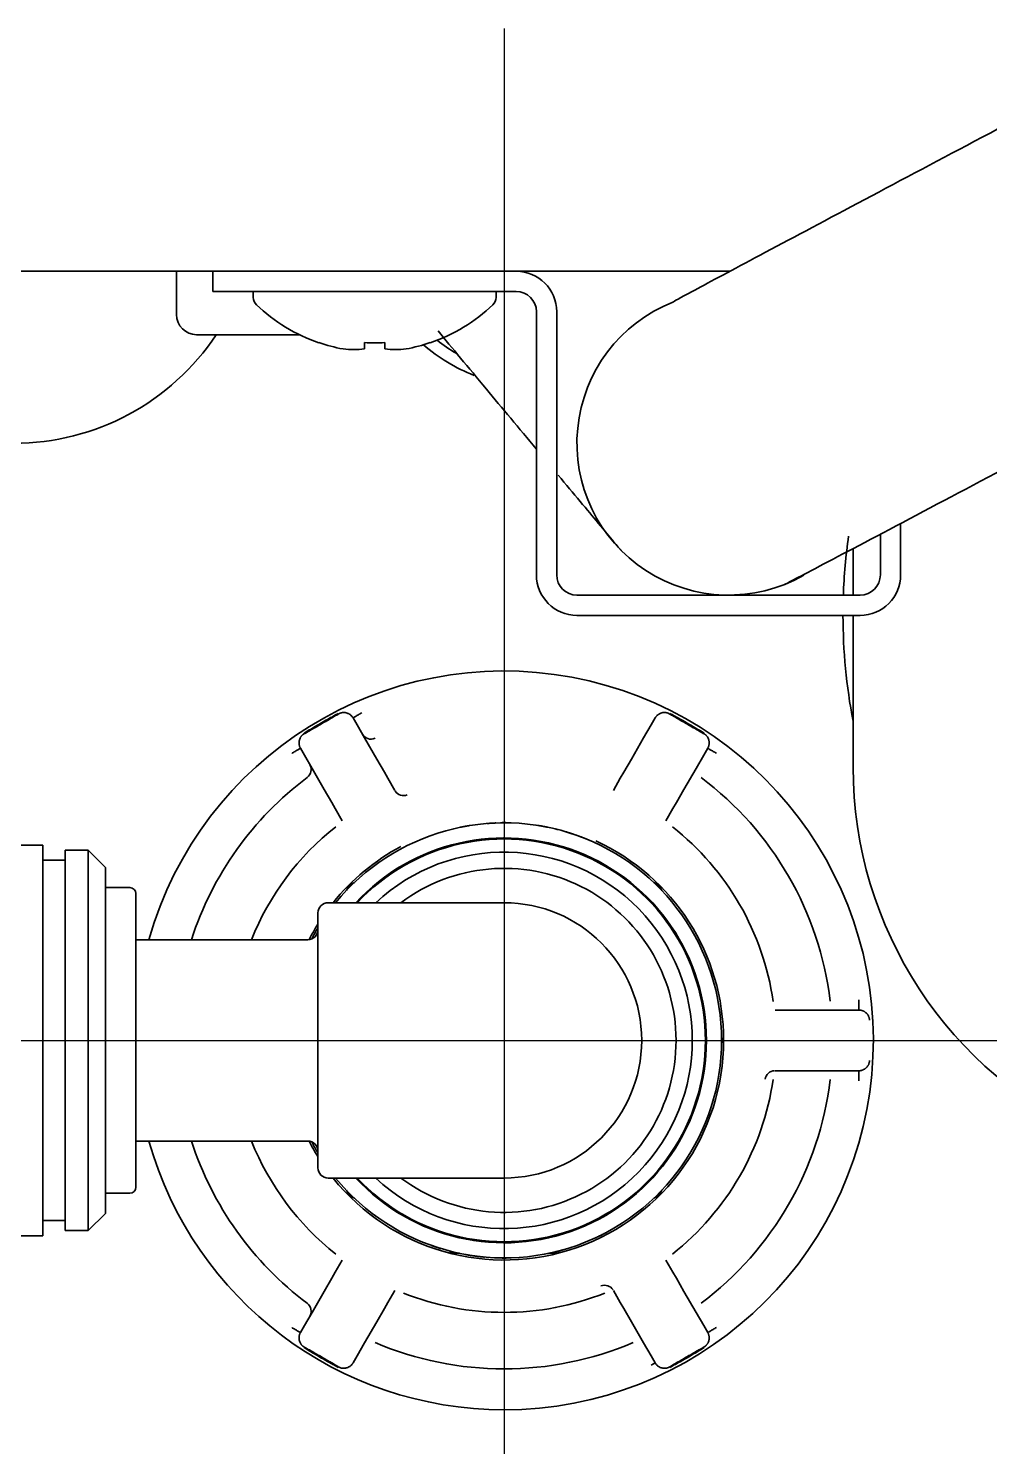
# Model space of a CAD drawing. Header units: inches. Extents: x 885 to 6823, y 710 to 5493.
# Drawn here: x 2873.2 to 2920.7, y 2256.8 to 2326.9 of the extents above; entities that cross this region are included whole.
import ezdxf

# ---------------------------------------------------------------- set-up
doc = ezdxf.new("R2010")
doc.units = ezdxf.units.IN
doc.layers.add('1', color=7, linetype='Continuous', true_color=0xffffff)

# ---------------------------------------------------------------- blocks, each defined once
blk = doc.blocks.new('A$C773D0E90')
at = {"color": 4}
for p, q in [((0, 50), (0, -50)), ((-50, 0), (50, 0))]:
    blk.add_line(p, q, dxfattribs=at)

msp = doc.modelspace()

# ---------------------------------------------------------------- linework, layer by layer
at = {"layer": '1', "color": 7, "linetype": 'Continuous', "lineweight": 35}
for p, q in [((2907.849, 2314.856), (2733.285, 2314.856)), ((2880.484, 2314.856), (2880.484, 2312.719)), ((2882.279, 2313.856), (2882.279, 2314.856)), ((2882.279, 2313.856), (2887.279, 2313.856)), ((2884.28, 2313.856), (2884.28, 2313.565)), ((2897.279, 2313.856), (2887.279, 2313.856)), ((2896.28, 2313.565), (2896.28, 2313.856)), ((2898.279, 2312.856), (2898.279, 2299.856)), ((2899.279, 2312.856), (2899.279, 2299.856)), ((2881.484, 2311.719), (2886.56, 2311.719)), ((2887.53, 2311.331), (2887.53, 2311.316)), ((2889.78, 2311.016), (2889.78, 2311.331)), ((2890.78, 2311.331), (2890.78, 2311.016)), ((2893.03, 2311.331), (2893.03, 2311.316)), ((2915.279, 2299.856), (2915.279, 2301.866)), ((2916.279, 2299.856), (2916.279, 2302.394)), ((2913.93, 2298.857), (2913.93, 2301.155)), ((2900.279, 2298.856), (2914.279, 2298.856)), ((2900.279, 2297.856), (2914.279, 2297.856)), ((2913.93, 2290.356), (2913.93, 2297.857)), ((2889.212, 2292.791), (2889.412, 2292.445)), ((2903.949, 2292.445), (2904.149, 2292.791)), ((2889.412, 2292.445), (2889.786, 2291.797)), ((2903.949, 2292.445), (2903.574, 2291.797)), ((2886.814, 2290.945), (2886.614, 2291.291)), ((2889.786, 2291.797), (2890.389, 2290.753)), ((2903.574, 2291.797), (2902.972, 2290.753)), ((2906.747, 2291.291), (2906.547, 2290.945)), ((2886.814, 2290.945), (2887.188, 2290.297)), ((2890.389, 2290.753), (2890.763, 2290.104)), ((2902.972, 2290.753), (2902.598, 2290.104)), ((2906.547, 2290.945), (2906.173, 2290.297)), ((2887.188, 2290.297), (2887.79, 2289.253)), ((2890.763, 2290.104), (2890.936, 2289.806)), ((2902.598, 2290.104), (2902.425, 2289.806)), ((2906.173, 2290.297), (2905.57, 2289.253)), ((2887.79, 2289.253), (2888.165, 2288.604)), ((2890.936, 2289.806), (2891.281, 2289.207)), ((2902.425, 2289.806), (2902.08, 2289.207)), ((2905.57, 2289.253), (2905.196, 2288.604)), ((2888.165, 2288.604), (2888.337, 2288.306)), ((2905.196, 2288.604), (2905.023, 2288.306)), ((2888.337, 2288.306), (2888.683, 2287.707)), ((2905.023, 2288.306), (2904.678, 2287.707)), ((2899.014, 2287.349), (2899.014, 2287.35)), ((2873.88, 2286.506), (2863.48, 2286.506)), ((2873.88, 2286.506), (2873.88, 2267.206)), ((2892.04, 2286.557), (2892.04, 2286.552)), ((2900.152, 2287.03), (2900.152, 2287.031)), ((2874.98, 2285.756), (2873.88, 2285.756)), ((2874.98, 2286.256), (2874.98, 2267.456)), ((2876.13, 2286.256), (2874.98, 2286.256)), ((2876.98, 2285.406), (2876.13, 2286.256)), ((2876.13, 2286.256), (2876.13, 2267.456)), ((2891.188, 2286.104), (2891.188, 2286.097)), ((2902.172, 2286.097), (2902.172, 2286.097)), ((2876.98, 2285.406), (2876.98, 2268.306)), ((2878.18, 2284.406), (2876.98, 2284.406)), ((2878.48, 2269.606), (2878.48, 2284.106)), ((2896.68, 2283.656), (2887.98, 2283.656)), ((2887.48, 2283.156), (2887.48, 2270.556)), ((2886.98, 2281.831), (2878.48, 2281.831)), ((2910.768, 2278.356), (2910.077, 2278.356)), ((2911.113, 2278.356), (2910.768, 2278.356)), ((2911.862, 2278.356), (2911.113, 2278.356)), ((2913.067, 2278.356), (2911.862, 2278.356)), ((2913.816, 2278.356), (2913.067, 2278.356)), ((2914.215, 2278.356), (2913.816, 2278.356)), ((2910.768, 2275.356), (2910.077, 2275.356)), ((2911.113, 2275.356), (2910.768, 2275.356)), ((2911.862, 2275.356), (2911.113, 2275.356)), ((2913.067, 2275.356), (2911.862, 2275.356)), ((2913.816, 2275.356), (2913.067, 2275.356)), ((2914.215, 2275.356), (2913.816, 2275.356)), ((2878.48, 2271.881), (2886.98, 2271.881)), ((2887.98, 2270.056), (2896.683, 2270.056)), ((2876.98, 2269.306), (2878.18, 2269.306)), ((2876.13, 2267.456), (2876.98, 2268.306)), ((2873.88, 2267.956), (2874.98, 2267.956)), ((2901.932, 2267.473), (2901.932, 2267.476)), ((2902.116, 2267.581), (2902.109, 2267.577)), ((2902.116, 2267.58), (2902.116, 2267.581)), ((2863.48, 2267.206), (2873.88, 2267.206)), ((2874.98, 2267.456), (2876.13, 2267.456)), ((2893.134, 2266.707), (2893.134, 2266.706)), ((2894.007, 2266.34), (2894.007, 2266.443)), ((2894.027, 2266.336), (2894.025, 2266.336)), ((2894.027, 2266.336), (2894.027, 2266.438)), ((2894.469, 2266.336), (2894.027, 2266.336)), ((2894.236, 2266.336), (2894.236, 2266.311)), ((2894.83, 2266.266), (2894.83, 2266.266)), ((2899.336, 2266.336), (2898.892, 2266.336)), ((2899.38, 2266.347), (2899.38, 2266.45)), ((2899.783, 2266.556), (2899.783, 2266.563)), ((2888.165, 2265.107), (2888.337, 2265.405)), ((2888.337, 2265.405), (2888.683, 2266.004)), ((2905.023, 2265.405), (2904.678, 2266.004)), ((2905.196, 2265.107), (2905.023, 2265.405)), ((2887.79, 2264.458), (2888.165, 2265.107)), ((2905.57, 2264.458), (2905.196, 2265.107)), ((2887.188, 2263.415), (2887.79, 2264.458)), ((2890.936, 2263.905), (2891.281, 2264.504)), ((2902.425, 2263.905), (2902.08, 2264.504)), ((2906.173, 2263.415), (2905.57, 2264.458)), ((2886.814, 2262.766), (2887.188, 2263.415)), ((2890.389, 2262.958), (2890.763, 2263.607)), ((2890.763, 2263.607), (2890.936, 2263.905)), ((2902.598, 2263.607), (2902.425, 2263.905)), ((2902.972, 2262.958), (2902.598, 2263.607)), ((2906.547, 2262.766), (2906.173, 2263.415)), ((2886.614, 2262.42), (2886.814, 2262.766)), ((2889.786, 2261.915), (2890.389, 2262.958)), ((2903.574, 2261.915), (2902.972, 2262.958)), ((2906.747, 2262.42), (2906.547, 2262.766)), ((2889.412, 2261.266), (2889.786, 2261.915)), ((2903.949, 2261.266), (2903.574, 2261.915)), ((2889.212, 2260.92), (2889.412, 2261.266)), ((2904.149, 2260.92), (2903.949, 2261.266))]:
    msp.add_line(p, q, dxfattribs=at)
for centre, radius, start, end in [((2897.279, 2312.856), 2, 0, 90), ((2897.279, 2312.856), 1, 0, 90), ((2884.78, 2313.565), 0.5, 180, 226.22534), ((2890.28, 2319.306), 8.45, 226.22534, 251.00754), ((2890.28, 2319.306), 8.45, 288.99246, 313.77466), ((2895.78, 2313.565), 0.5, 313.77466, 0), ((2907.78, 2306.356), 7.5, 111.62812, 299.64938), ((2881.484, 2312.719), 1, 180, 270), ((2872.45, 2318.356), 12, 270, 326.42015), ((2890.28, 2319.306), 8.435, 250.97292, 259.33784), ((2890.28, 2319.306), 7.99, 266.41219, 273.58781), ((2890.28, 2319.306), 8.435, 280.66216, 289.02708), ((2898.334, 2317.719), 8.6, 229.03875, 248.6025), ((2898.334, 2317.719), 8, 231.67687, 239.76), ((2940.93, 2297.856), 27.5, 171.83812, 177.91875), ((2900.279, 2299.856), 2, 180, 270), ((2900.279, 2299.856), 1, 180, 270), ((2914.279, 2299.856), 2, 270, 0), ((2914.279, 2299.856), 1, 270, 0), ((2940.93, 2297.856), 27.5, 180, 190.94625), ((2896.68, 2276.856), 18.25, 270, 164.17687), ((2933.93, 2290.356), 20, 180, 246.42141), ((2896.68, 2276.856), 16.231, 126.86544, 162.1507), ((2896.68, 2276.856), 16.231, 6.86544, 53.13456), ((2896.68, 2276.856), 13.439, 128.24965, 158.27193), ((2896.68, 2276.856), 10.75, 0, 140.76562), ((2896.68, 2286.876), 0.75, 76.25527, 103.74473), ((2896.68, 2276.856), 13.439, 8.24965, 51.75035), ((2896.68, 2276.856), 10.85, 118.01812, 141.19313), ((2896.68, 2276.856), 10, 222.84563, 137.15437), ((2896.68, 2276.856), 9.95, 0, 136.89), ((2896.68, 2276.856), 10.85, 0, 65.26125), ((2896.68, 2276.856), 9.3, 226.99125, 133.00875), ((2896.68, 2276.856), 8.5, 0, 126.87188), ((2878.18, 2284.106), 0.3, 0, 90), ((2889.574, 2283.962), 0.75, 113.2059, 156.7941), ((2903.787, 2283.962), 0.75, 23.2059, 66.7941), ((2887.98, 2283.156), 0.5, 90, 180), ((2896.68, 2276.856), 6.8, 270.00003, 90), ((2886.98, 2282.331), 0.5, 270, 0), ((2896.68, 2276.856), 10.85, 147.98812, 152.69063), ((2896.68, 2276.856), 10.75, 148.85438, 152.20687), ((2896.68, 2276.856), 10.85, 218.80687, 0), ((2896.68, 2276.856), 10.75, 219.23438, 0), ((2896.68, 2276.856), 9.95, 223.11, 0), ((2896.68, 2276.856), 8.5, 233.12813, 0), ((2906.7, 2276.856), 0.75, 346.25527, 13.74473), ((2896.68, 2276.856), 13.439, 308.24965, 351.75035), ((2896.68, 2276.856), 16.231, 306.86544, 353.13456), ((2896.68, 2276.856), 18.25, 195.8175, 270), ((2896.68, 2276.856), 16.231, 197.8493, 233.13456), ((2896.68, 2276.856), 13.439, 201.72807, 231.75035), ((2886.98, 2271.381), 0.5, 0, 90), ((2896.68, 2276.856), 10.85, 207.30937, 212.01188), ((2896.68, 2276.856), 10.75, 207.79313, 211.14562), ((2887.98, 2270.556), 0.5, 180, 270), ((2878.18, 2269.606), 0.3, 270, 0), ((2889.574, 2269.749), 0.75, 203.2059, 246.7941), ((2903.787, 2269.749), 0.75, 293.2059, 336.7941), ((2896.68, 2266.836), 0.75, 256.25527, 283.74473), ((2896.68, 2276.856), 13.439, 248.24965, 291.75035), ((2896.68, 2276.856), 16.231, 246.86544, 293.13456)]:
    msp.add_arc(centre, radius, start, end, dxfattribs=at)
for centre, major_axis, ratio, start_param, end_param in [((2889.25, 2319.306), (0, -8.323), 0.707107, 6.192956, 6.373415), ((2891.311, 2319.306), (0, 8.323), 0.707107, 3.051363, 3.231822), ((2890.107, 2292.241), (0.433, 0.25), 0.999382, 3.141593, 4.592638), ((2886.643, 2290.241), (-0.433, -0.25), 0.999382, 1.690548, 3.141593), ((2891.711, 2289.451), (-0.34, 0.366), 0.995433, 1.401244, 2.767324), ((2910.073, 2274.861), (0.487, 0.112), 0.995433, 1.401244, 2.767324), ((2901.65, 2264.26), (0.34, -0.366), 0.995433, 1.401244, 2.767324), ((2886.643, 2263.47), (-0.433, 0.25), 0.999382, 3.141593, 4.592638)]:
    msp.add_ellipse(centre, major_axis=major_axis, ratio=ratio, start_param=start_param, end_param=end_param, dxfattribs=at)
for points, knots in [([(2928.119, 2325.616), (2927.321, 2325.193), (2924.529, 2323.715), (2919.587, 2321.095), (2913.751, 2317.998), (2908.898, 2315.42), (2905.7, 2313.714), (2905.055, 2313.358), (2905.022, 2313.332)], [0, 0, 0, 0, 0.083053, 0.282899, 0.476122, 0.662568, 0.841831, 1, 1, 1, 1]), ([(2910.541, 2299.382), (2910.587, 2299.402), (2910.953, 2299.588), (2912.812, 2300.562), (2916.77, 2302.652), (2922.75, 2305.817), (2928.974, 2309.116), (2934.81, 2312.213), (2938.703, 2314.281), (2940.459, 2315.217), (2940.888, 2315.446)], [0, 0, 0, 0, 0.0864, 0.171497, 0.337099, 0.497283, 0.65228, 0.802141, 0.946745, 1, 1, 1, 1]), ([(2893.417, 2311.904), (2894.117, 2311.063), (2895.535, 2309.36), (2897.433, 2307.084), (2898.273, 2306.076)], [0, 0, 0, 0, 0.54466, 1, 1, 1, 1]), ([(2899.351, 2304.784), (2900.118, 2303.864), (2901.685, 2301.988), (2902.331, 2301.222), (2902.477, 2301.052)], [0, 0, 0, 0, 0.444427, 1, 1, 1, 1]), ([(2886.785, 2291.995), (2886.857, 2292.036), (2886.93, 2292.078), (2887.074, 2292.16), (2887.147, 2292.202), (2887.291, 2292.285), (2887.363, 2292.326), (2887.508, 2292.41), (2887.652, 2292.493), (2887.796, 2292.576), (2887.941, 2292.66), (2888.013, 2292.702), (2888.157, 2292.785), (2888.229, 2292.827), (2888.373, 2292.911), (2888.445, 2292.953), (2888.517, 2292.995)], [0, 0, 0, 0, 0.125, 0.125, 0.25, 0.25, 0.375, 0.375, 0.5, 0.625, 0.625, 0.75, 0.75, 0.875, 0.875, 1, 1, 1, 1]), ([(2888.48, 2293.008), (2888.409, 2292.97), (2888.338, 2292.93), (2888.196, 2292.852), (2888.125, 2292.812), (2887.912, 2292.693), (2887.771, 2292.612), (2887.489, 2292.45), (2887.349, 2292.368), (2887.139, 2292.243), (2887.07, 2292.202), (2886.93, 2292.118), (2886.861, 2292.076), (2886.792, 2292.034)], [0, 0, 0, 0, 0.125, 0.125, 0.25, 0.25, 0.5, 0.5, 0.75, 0.75, 0.875, 0.875, 1, 1, 1, 1]), ([(2888.517, 2292.995), (2888.522, 2292.998), (2888.526, 2293.001), (2888.536, 2293.006), (2888.542, 2293.009), (2888.557, 2293.016), (2888.567, 2293.021), (2888.587, 2293.028), (2888.596, 2293.032), (2888.614, 2293.037), (2888.622, 2293.039), (2888.646, 2293.045), (2888.661, 2293.048), (2888.69, 2293.053), (2888.704, 2293.054), (2888.746, 2293.057), (2888.772, 2293.056), (2888.813, 2293.052), (2888.826, 2293.05), (2888.853, 2293.046), (2888.867, 2293.043), (2888.907, 2293.033), (2888.935, 2293.023), (2888.976, 2293.005), (2888.99, 2292.999), (2889.019, 2292.983), (2889.033, 2292.975), (2889.061, 2292.956), (2889.076, 2292.946), (2889.104, 2292.922), (2889.118, 2292.91), (2889.147, 2292.881), (2889.161, 2292.865), (2889.181, 2292.839), (2889.187, 2292.83), (2889.2, 2292.811), (2889.206, 2292.801), (2889.212, 2292.791)], [0, 0, 0, 0, 0.015625, 0.015625, 0.03125, 0.03125, 0.0625, 0.0625, 0.09375, 0.09375, 0.125, 0.125, 0.1875, 0.1875, 0.25, 0.25, 0.375, 0.375, 0.4375, 0.4375, 0.5, 0.5, 0.625, 0.625, 0.6875, 0.6875, 0.75, 0.75, 0.8125, 0.8125, 0.875, 0.875, 0.9375, 0.9375, 0.96875, 0.96875, 1, 1, 1, 1]), ([(2889.212, 2292.791), (2889.212, 2292.791), (2889.215, 2292.793), (2889.226, 2292.799), (2889.234, 2292.803), (2889.256, 2292.816), (2889.27, 2292.823), (2889.301, 2292.841), (2889.319, 2292.852), (2889.359, 2292.875), (2889.381, 2292.887), (2889.429, 2292.914), (2889.454, 2292.929), (2889.506, 2292.959), (2889.533, 2292.975), (2889.589, 2293.007), (2889.617, 2293.023), (2889.646, 2293.039)], [0, 0, 0, 0, 0.120134, 0.120134, 0.245829, 0.245829, 0.371524, 0.371524, 0.497219, 0.497219, 0.622914, 0.622914, 0.74861, 0.74861, 0.874305, 0.874305, 1, 1, 1, 1]), ([(2904.148, 2292.79), (2904.154, 2292.8), (2904.16, 2292.809), (2904.172, 2292.828), (2904.179, 2292.837), (2904.199, 2292.864), (2904.213, 2292.879), (2904.241, 2292.908), (2904.255, 2292.921), (2904.277, 2292.939), (2904.284, 2292.945), (2904.299, 2292.955), (2904.306, 2292.96), (2904.341, 2292.984), (2904.369, 2292.999), (2904.411, 2293.017), (2904.425, 2293.023), (2904.453, 2293.032), (2904.467, 2293.036), (2904.507, 2293.046), (2904.534, 2293.051), (2904.574, 2293.055), (2904.588, 2293.056), (2904.615, 2293.056), (2904.629, 2293.056), (2904.656, 2293.054), (2904.67, 2293.053), (2904.7, 2293.048), (2904.715, 2293.045), (2904.739, 2293.039), (2904.747, 2293.037), (2904.76, 2293.033), (2904.764, 2293.032), (2904.774, 2293.028), (2904.778, 2293.027), (2904.788, 2293.023), (2904.793, 2293.021), (2904.803, 2293.016), (2904.809, 2293.014), (2904.819, 2293.009), (2904.824, 2293.006), (2904.834, 2293.001), (2904.839, 2292.998), (2904.844, 2292.995)], [0, 0, 0, 0, 0.03125, 0.03125, 0.0625, 0.0625, 0.125, 0.125, 0.1875, 0.1875, 0.21875, 0.21875, 0.25, 0.25, 0.375, 0.375, 0.4375, 0.4375, 0.5, 0.5, 0.625, 0.625, 0.6875, 0.6875, 0.75, 0.75, 0.8125, 0.8125, 0.875, 0.875, 0.90625, 0.90625, 0.921875, 0.921875, 0.9375, 0.9375, 0.953125, 0.953125, 0.96875, 0.96875, 0.984375, 0.984375, 1, 1, 1, 1]), ([(2904.844, 2292.995), (2904.916, 2292.953), (2904.988, 2292.911), (2905.132, 2292.827), (2905.204, 2292.785), (2905.348, 2292.702), (2905.42, 2292.66), (2905.564, 2292.576), (2905.709, 2292.493), (2905.853, 2292.41), (2905.997, 2292.326), (2906.07, 2292.285), (2906.214, 2292.202), (2906.286, 2292.16), (2906.431, 2292.078), (2906.503, 2292.036), (2906.576, 2291.995)], [0, 0, 0, 0, 0.125, 0.125, 0.25, 0.25, 0.375, 0.375, 0.5, 0.625, 0.625, 0.75, 0.75, 0.875, 0.875, 1, 1, 1, 1]), ([(2906.569, 2292.034), (2906.5, 2292.076), (2906.43, 2292.118), (2906.291, 2292.202), (2906.221, 2292.243), (2906.012, 2292.368), (2905.872, 2292.45), (2905.59, 2292.612), (2905.448, 2292.693), (2905.236, 2292.812), (2905.165, 2292.852), (2905.023, 2292.93), (2904.952, 2292.97), (2904.881, 2293.008)], [0, 0, 0, 0, 0.125, 0.125, 0.25, 0.25, 0.5, 0.5, 0.75, 0.75, 0.875, 0.875, 1, 1, 1, 1]), ([(2886.614, 2291.291), (2886.608, 2291.301), (2886.603, 2291.311), (2886.593, 2291.332), (2886.588, 2291.342), (2886.576, 2291.372), (2886.569, 2291.392), (2886.561, 2291.421), (2886.559, 2291.43), (2886.555, 2291.449), (2886.553, 2291.459), (2886.55, 2291.477), (2886.549, 2291.486), (2886.547, 2291.504), (2886.546, 2291.513), (2886.543, 2291.555), (2886.544, 2291.587), (2886.55, 2291.632), (2886.552, 2291.647), (2886.558, 2291.675), (2886.561, 2291.689), (2886.572, 2291.729), (2886.582, 2291.755), (2886.598, 2291.792), (2886.605, 2291.804), (2886.618, 2291.828), (2886.625, 2291.839), (2886.64, 2291.862), (2886.648, 2291.874), (2886.666, 2291.897), (2886.676, 2291.908), (2886.694, 2291.926), (2886.7, 2291.932), (2886.714, 2291.945), (2886.721, 2291.951), (2886.733, 2291.961), (2886.738, 2291.964), (2886.747, 2291.971), (2886.751, 2291.974), (2886.761, 2291.98), (2886.765, 2291.984), (2886.775, 2291.99), (2886.78, 2291.992), (2886.785, 2291.995)], [0, 0, 0, 0, 0.03125, 0.03125, 0.0625, 0.0625, 0.125, 0.125, 0.15625, 0.15625, 0.1875, 0.1875, 0.21875, 0.21875, 0.25, 0.25, 0.375, 0.375, 0.4375, 0.4375, 0.5, 0.5, 0.625, 0.625, 0.6875, 0.6875, 0.75, 0.75, 0.8125, 0.8125, 0.875, 0.875, 0.90625, 0.90625, 0.9375, 0.9375, 0.953125, 0.953125, 0.96875, 0.96875, 0.984375, 0.984375, 1, 1, 1, 1]), ([(2906.576, 2291.995), (2906.581, 2291.992), (2906.585, 2291.99), (2906.595, 2291.984), (2906.6, 2291.98), (2906.61, 2291.974), (2906.614, 2291.971), (2906.623, 2291.964), (2906.627, 2291.961), (2906.64, 2291.951), (2906.647, 2291.945), (2906.661, 2291.932), (2906.667, 2291.926), (2906.684, 2291.908), (2906.694, 2291.897), (2906.712, 2291.874), (2906.721, 2291.862), (2906.744, 2291.827), (2906.757, 2291.804), (2906.779, 2291.755), (2906.788, 2291.729), (2906.8, 2291.689), (2906.803, 2291.675), (2906.809, 2291.646), (2906.811, 2291.632), (2906.815, 2291.602), (2906.816, 2291.586), (2906.817, 2291.554), (2906.816, 2291.537), (2906.814, 2291.503), (2906.812, 2291.485), (2906.808, 2291.458), (2906.806, 2291.448), (2906.802, 2291.429), (2906.799, 2291.42), (2906.791, 2291.39), (2906.784, 2291.371), (2906.772, 2291.34), (2906.767, 2291.33), (2906.757, 2291.31), (2906.752, 2291.3), (2906.746, 2291.29)], [0, 0, 0, 0, 0.015625, 0.015625, 0.03125, 0.03125, 0.046875, 0.046875, 0.0625, 0.0625, 0.09375, 0.09375, 0.125, 0.125, 0.1875, 0.1875, 0.25, 0.25, 0.375, 0.375, 0.5, 0.5, 0.5625, 0.5625, 0.625, 0.625, 0.6875, 0.6875, 0.75, 0.75, 0.8125, 0.8125, 0.84375, 0.84375, 0.875, 0.875, 0.9375, 0.9375, 0.96875, 0.96875, 1, 1, 1, 1]), ([(2906.747, 2291.291), (2906.747, 2291.291), (2906.75, 2291.289), (2906.761, 2291.283), (2906.769, 2291.278), (2906.79, 2291.265), (2906.804, 2291.258), (2906.835, 2291.239), (2906.853, 2291.229), (2906.893, 2291.205), (2906.915, 2291.193), (2906.962, 2291.165), (2906.987, 2291.151), (2907.039, 2291.12), (2907.067, 2291.105), (2907.122, 2291.073), (2907.15, 2291.056), (2907.179, 2291.04)], [0, 0, 0, 0, 0.120645, 0.120645, 0.246267, 0.246267, 0.371889, 0.371889, 0.497512, 0.497512, 0.623134, 0.623134, 0.748756, 0.748756, 0.874378, 0.874378, 1, 1, 1, 1]), ([(2886.616, 2291.288), (2886.615, 2291.288), (2886.612, 2291.286), (2886.602, 2291.28), (2886.594, 2291.275), (2886.572, 2291.263), (2886.558, 2291.255), (2886.527, 2291.237), (2886.509, 2291.226), (2886.469, 2291.203), (2886.447, 2291.191), (2886.4, 2291.163), (2886.375, 2291.149), (2886.322, 2291.119), (2886.295, 2291.103), (2886.239, 2291.071), (2886.211, 2291.054), (2886.183, 2291.038)], [0, 0, 0, 0, 0.116408, 0.116408, 0.242635, 0.242635, 0.368863, 0.368863, 0.49509, 0.49509, 0.621318, 0.621318, 0.747545, 0.747545, 0.873773, 0.873773, 1, 1, 1, 1]), ([(2894.507, 2287.384), (2894.508, 2287.384), (2894.509, 2287.384), (2894.514, 2287.385), (2894.515, 2287.385), (2894.52, 2287.386), (2894.523, 2287.387), (2894.532, 2287.389), (2894.539, 2287.39), (2894.552, 2287.393), (2894.556, 2287.394), (2894.566, 2287.396), (2894.571, 2287.397), (2894.588, 2287.4), (2894.6, 2287.402), (2894.625, 2287.407), (2894.639, 2287.41), (2894.66, 2287.414), (2894.667, 2287.415), (2894.682, 2287.418), (2894.689, 2287.419), (2894.711, 2287.424), (2894.727, 2287.427), (2894.757, 2287.432), (2894.772, 2287.435), (2894.802, 2287.44), (2894.817, 2287.443), (2894.838, 2287.447), (2894.845, 2287.448), (2894.859, 2287.45), (2894.865, 2287.451), (2894.884, 2287.454), (2894.896, 2287.456), (2894.918, 2287.46), (2894.928, 2287.462), (2894.941, 2287.464), (2894.945, 2287.465), (2894.952, 2287.466), (2894.956, 2287.466), (2894.965, 2287.468), (2894.969, 2287.468), (2894.975, 2287.469), (2894.977, 2287.47), (2894.977, 2287.47)], [0, 0, 0, 0, 0.056817, 0.056817, 0.088414, 0.088414, 0.120011, 0.120011, 0.183205, 0.183205, 0.214802, 0.214802, 0.246399, 0.246399, 0.309593, 0.309593, 0.372787, 0.372787, 0.404384, 0.404384, 0.435981, 0.435981, 0.499176, 0.499176, 0.56237, 0.56237, 0.625564, 0.625564, 0.657161, 0.657161, 0.688758, 0.688758, 0.751952, 0.751952, 0.815146, 0.815146, 0.846743, 0.846743, 0.87834, 0.87834, 0.941534, 0.941534, 1, 1, 1, 1]), ([(2895.843, 2287.573), (2895.86, 2287.574), (2895.88, 2287.576), (2895.907, 2287.578), (2895.912, 2287.578), (2895.923, 2287.579), (2895.929, 2287.579), (2895.946, 2287.58), (2895.958, 2287.581), (2895.982, 2287.583), (2895.995, 2287.584), (2896.02, 2287.585), (2896.032, 2287.586), (2896.051, 2287.587), (2896.057, 2287.587), (2896.069, 2287.588), (2896.075, 2287.589), (2896.094, 2287.59), (2896.117, 2287.591), (2896.14, 2287.592), (2896.161, 2287.593), (2896.172, 2287.594), (2896.191, 2287.594), (2896.2, 2287.595), (2896.213, 2287.595), (2896.217, 2287.596), (2896.225, 2287.596), (2896.236, 2287.596), (2896.245, 2287.597), (2896.256, 2287.597), (2896.261, 2287.597), (2896.271, 2287.598), (2896.275, 2287.598), (2896.275, 2287.598)], [0, 0, 0, 0, 0.125583, 0.125583, 0.156978, 0.156978, 0.188374, 0.188374, 0.251165, 0.251165, 0.313956, 0.313956, 0.376748, 0.376748, 0.408143, 0.408143, 0.439539, 0.439539, 0.50233, 0.565122, 0.565122, 0.627913, 0.627913, 0.690704, 0.690704, 0.7221, 0.7221, 0.753495, 0.816287, 0.816287, 0.879078, 0.879078, 1, 1, 1, 1]), ([(2898.357, 2287.474), (2898.357, 2287.474), (2898.359, 2287.474), (2898.364, 2287.473), (2898.366, 2287.472), (2898.372, 2287.472), (2898.379, 2287.471), (2898.387, 2287.469), (2898.396, 2287.468), (2898.401, 2287.467), (2898.417, 2287.464), (2898.43, 2287.462), (2898.45, 2287.459), (2898.458, 2287.458), (2898.473, 2287.455), (2898.481, 2287.454), (2898.505, 2287.45), (2898.522, 2287.447), (2898.549, 2287.442), (2898.558, 2287.44), (2898.576, 2287.437), (2898.595, 2287.434), (2898.614, 2287.43), (2898.633, 2287.427), (2898.643, 2287.425), (2898.672, 2287.419), (2898.691, 2287.416), (2898.719, 2287.41), (2898.729, 2287.409), (2898.747, 2287.405), (2898.756, 2287.403), (2898.783, 2287.398), (2898.8, 2287.394), (2898.833, 2287.388), (2898.848, 2287.385), (2898.862, 2287.382)], [0, 0, 0, 0, 0.071325, 0.071325, 0.113537, 0.113537, 0.15575, 0.197962, 0.197962, 0.240175, 0.240175, 0.3246, 0.3246, 0.366812, 0.366812, 0.409025, 0.409025, 0.49345, 0.49345, 0.535662, 0.535662, 0.577875, 0.620087, 0.620087, 0.6623, 0.6623, 0.746725, 0.746725, 0.788937, 0.788937, 0.83115, 0.83115, 0.915575, 0.915575, 1, 1, 1, 1]), ([(2899.181, 2287.311), (2899.186, 2287.31), (2899.191, 2287.308), (2899.202, 2287.306), (2899.208, 2287.304), (2899.221, 2287.301), (2899.227, 2287.299), (2899.241, 2287.296), (2899.247, 2287.295), (2899.261, 2287.291), (2899.268, 2287.29), (2899.281, 2287.286), (2899.287, 2287.285), (2899.3, 2287.281), (2899.306, 2287.28), (2899.317, 2287.277), (2899.323, 2287.276), (2899.328, 2287.274)], [0, 0, 0, 0, 0.125, 0.125, 0.25, 0.25, 0.375, 0.375, 0.5, 0.5, 0.625, 0.625, 0.75, 0.75, 0.875, 0.875, 1, 1, 1, 1]), ([(2899.646, 2287.188), (2899.66, 2287.184), (2899.676, 2287.18), (2899.7, 2287.173), (2899.708, 2287.17), (2899.725, 2287.165), (2899.734, 2287.163), (2899.761, 2287.155), (2899.779, 2287.149), (2899.816, 2287.138), (2899.836, 2287.132), (2899.874, 2287.12), (2899.893, 2287.114), (2899.921, 2287.106), (2899.93, 2287.103), (2899.948, 2287.097), (2899.957, 2287.094), (2899.984, 2287.085), (2900.001, 2287.08), (2900.025, 2287.072), (2900.033, 2287.069), (2900.048, 2287.065), (2900.055, 2287.062), (2900.076, 2287.055), (2900.088, 2287.051), (2900.111, 2287.044), (2900.12, 2287.04), (2900.132, 2287.036), (2900.135, 2287.035), (2900.141, 2287.033), (2900.143, 2287.032), (2900.149, 2287.03), (2900.151, 2287.03), (2900.152, 2287.03), (2900.152, 2287.03), (2900.152, 2287.03)], [0, 0, 0, 0, 0.082272, 0.082272, 0.123408, 0.123408, 0.164544, 0.164544, 0.246817, 0.246817, 0.329089, 0.329089, 0.411361, 0.411361, 0.452497, 0.452497, 0.493633, 0.493633, 0.575906, 0.575906, 0.617042, 0.617042, 0.658178, 0.658178, 0.74045, 0.74045, 0.822722, 0.822722, 0.863858, 0.863858, 0.904995, 0.904995, 0.987267, 0.987267, 1, 1, 1, 1]), ([(2900.228, 2287.003), (2900.229, 2287.003), (2900.231, 2287.002), (2900.237, 2287), (2900.24, 2286.999), (2900.246, 2286.997), (2900.25, 2286.996), (2900.263, 2286.991), (2900.273, 2286.987), (2900.291, 2286.981), (2900.297, 2286.979), (2900.311, 2286.974), (2900.325, 2286.969), (2900.341, 2286.963), (2900.357, 2286.957), (2900.366, 2286.954), (2900.392, 2286.945), (2900.41, 2286.938), (2900.448, 2286.924), (2900.467, 2286.916), (2900.507, 2286.901), (2900.527, 2286.894), (2900.557, 2286.882), (2900.567, 2286.878), (2900.587, 2286.871), (2900.597, 2286.867), (2900.626, 2286.855), (2900.646, 2286.848), (2900.674, 2286.836), (2900.683, 2286.833), (2900.701, 2286.825), (2900.71, 2286.822), (2900.735, 2286.812), (2900.751, 2286.805), (2900.773, 2286.796), (2900.781, 2286.793), (2900.794, 2286.787), (2900.807, 2286.782), (2900.818, 2286.778), (2900.828, 2286.773), (2900.833, 2286.771), (2900.845, 2286.766), (2900.852, 2286.763), (2900.858, 2286.761), (2900.86, 2286.76), (2900.862, 2286.759), (2900.863, 2286.759), (2900.863, 2286.759), (2900.863, 2286.759), (2900.863, 2286.759)], [0, 0, 0, 0, 0.062484, 0.062484, 0.093727, 0.093727, 0.124969, 0.124969, 0.187453, 0.187453, 0.218695, 0.218695, 0.249938, 0.28118, 0.28118, 0.312422, 0.312422, 0.374906, 0.374906, 0.437391, 0.437391, 0.499875, 0.499875, 0.531117, 0.531117, 0.562359, 0.562359, 0.624844, 0.624844, 0.656086, 0.656086, 0.687328, 0.687328, 0.749813, 0.749813, 0.781055, 0.781055, 0.812297, 0.843539, 0.843539, 0.874781, 0.874781, 0.937266, 0.937266, 0.968508, 0.968508, 0.99975, 0.99975, 1, 1, 1, 1]), ([(2914.212, 2278.356), (2914.212, 2278.356), (2914.212, 2278.359), (2914.212, 2278.372), (2914.212, 2278.381), (2914.212, 2278.406), (2914.212, 2278.422), (2914.212, 2278.458), (2914.212, 2278.479), (2914.212, 2278.525), (2914.212, 2278.55), (2914.212, 2278.605), (2914.212, 2278.634), (2914.212, 2278.694), (2914.212, 2278.726), (2914.212, 2278.79), (2914.212, 2278.823), (2914.212, 2278.855)], [0, 0, 0, 0, 0.116421, 0.116421, 0.242646, 0.242646, 0.368872, 0.368872, 0.495098, 0.495098, 0.621323, 0.621323, 0.747549, 0.747549, 0.873774, 0.873774, 1, 1, 1, 1]), ([(2914.214, 2278.356), (2914.225, 2278.356), (2914.237, 2278.355), (2914.259, 2278.354), (2914.281, 2278.352), (2914.302, 2278.348), (2914.323, 2278.344), (2914.333, 2278.342), (2914.353, 2278.337), (2914.362, 2278.334), (2914.381, 2278.328), (2914.39, 2278.325), (2914.416, 2278.315), (2914.432, 2278.308), (2914.455, 2278.297), (2914.463, 2278.293), (2914.477, 2278.285), (2914.485, 2278.28), (2914.505, 2278.268), (2914.518, 2278.259), (2914.554, 2278.232), (2914.576, 2278.213), (2914.605, 2278.183), (2914.615, 2278.173), (2914.632, 2278.151), (2914.641, 2278.141), (2914.664, 2278.108), (2914.678, 2278.085), (2914.697, 2278.048), (2914.702, 2278.035), (2914.71, 2278.014), (2914.713, 2278.007), (2914.718, 2277.993), (2914.721, 2277.985), (2914.725, 2277.969), (2914.727, 2277.96), (2914.731, 2277.942), (2914.733, 2277.933), (2914.735, 2277.917), (2914.736, 2277.912), (2914.737, 2277.901), (2914.738, 2277.895), (2914.739, 2277.884), (2914.739, 2277.878), (2914.739, 2277.867), (2914.739, 2277.861), (2914.739, 2277.856)], [0, 0, 0, 0, 0.03125, 0.03125, 0.0625, 0.09375, 0.09375, 0.125, 0.125, 0.15625, 0.15625, 0.1875, 0.1875, 0.25, 0.25, 0.28125, 0.28125, 0.3125, 0.3125, 0.375, 0.375, 0.5, 0.5, 0.5625, 0.5625, 0.625, 0.625, 0.75, 0.75, 0.8125, 0.8125, 0.84375, 0.84375, 0.875, 0.875, 0.90625, 0.90625, 0.9375, 0.9375, 0.953125, 0.953125, 0.96875, 0.96875, 0.984375, 0.984375, 1, 1, 1, 1]), ([(2914.739, 2275.856), (2914.739, 2275.85), (2914.739, 2275.844), (2914.739, 2275.833), (2914.739, 2275.827), (2914.738, 2275.816), (2914.737, 2275.81), (2914.736, 2275.799), (2914.735, 2275.794), (2914.734, 2275.783), (2914.733, 2275.778), (2914.731, 2275.769), (2914.73, 2275.764), (2914.727, 2275.751), (2914.725, 2275.742), (2914.718, 2275.719), (2914.713, 2275.704), (2914.703, 2275.677), (2914.697, 2275.664), (2914.684, 2275.639), (2914.678, 2275.627), (2914.664, 2275.604), (2914.656, 2275.592), (2914.633, 2275.559), (2914.615, 2275.539), (2914.586, 2275.508), (2914.576, 2275.499), (2914.554, 2275.48), (2914.542, 2275.47), (2914.506, 2275.443), (2914.479, 2275.426), (2914.44, 2275.407), (2914.432, 2275.403), (2914.416, 2275.396), (2914.407, 2275.393), (2914.381, 2275.383), (2914.363, 2275.377), (2914.333, 2275.369), (2914.323, 2275.367), (2914.302, 2275.363), (2914.292, 2275.361), (2914.259, 2275.357), (2914.236, 2275.355), (2914.214, 2275.356)], [0, 0, 0, 0, 0.015625, 0.015625, 0.03125, 0.03125, 0.046875, 0.046875, 0.0625, 0.0625, 0.078125, 0.078125, 0.09375, 0.09375, 0.125, 0.125, 0.1875, 0.1875, 0.25, 0.25, 0.3125, 0.3125, 0.375, 0.375, 0.5, 0.5, 0.5625, 0.5625, 0.625, 0.625, 0.75, 0.75, 0.78125, 0.78125, 0.8125, 0.8125, 0.875, 0.875, 0.90625, 0.90625, 0.9375, 0.9375, 1, 1, 1, 1]), ([(2914.216, 2275.356), (2914.215, 2275.355), (2914.215, 2275.352), (2914.215, 2275.34), (2914.215, 2275.33), (2914.215, 2275.305), (2914.215, 2275.289), (2914.214, 2275.253), (2914.214, 2275.232), (2914.214, 2275.186), (2914.214, 2275.161), (2914.214, 2275.106), (2914.214, 2275.077), (2914.214, 2275.017), (2914.214, 2274.985), (2914.214, 2274.921), (2914.214, 2274.889), (2914.214, 2274.856)], [0, 0, 0, 0, 0.121268, 0.121268, 0.246801, 0.246801, 0.372335, 0.372335, 0.497868, 0.497868, 0.623401, 0.623401, 0.748934, 0.748934, 0.874467, 0.874467, 1, 1, 1, 1]), ([(2901.294, 2267.146), (2901.263, 2267.131), (2901.236, 2267.119), (2901.191, 2267.098), (2901.172, 2267.089), (2901.151, 2267.079), (2901.145, 2267.076), (2901.135, 2267.072), (2901.131, 2267.07), (2901.123, 2267.067), (2901.123, 2267.066), (2901.127, 2267.068)], [0, 0, 0, 0, 0.25, 0.25, 0.5, 0.5, 0.625, 0.625, 0.75, 0.75, 1, 1, 1, 1]), ([(2901.625, 2267.31), (2901.592, 2267.293), (2901.56, 2267.277), (2901.514, 2267.253), (2901.498, 2267.246), (2901.468, 2267.231), (2901.453, 2267.223), (2901.41, 2267.202), (2901.384, 2267.189), (2901.353, 2267.174), (2901.347, 2267.171), (2901.336, 2267.166), (2901.319, 2267.158), (2901.304, 2267.151), (2901.295, 2267.147)], [0, 0, 0, 0, 0.25, 0.25, 0.375, 0.375, 0.5, 0.5, 0.75, 0.75, 0.8125, 0.8125, 0.875, 1, 1, 1, 1]), ([(2901.904, 2267.46), (2901.887, 2267.45), (2901.867, 2267.44), (2901.836, 2267.422), (2901.825, 2267.416), (2901.802, 2267.404), (2901.79, 2267.397), (2901.754, 2267.378), (2901.729, 2267.365), (2901.69, 2267.344), (2901.677, 2267.337), (2901.651, 2267.324), (2901.637, 2267.317), (2901.624, 2267.31)], [0, 0, 0, 0, 0.25, 0.25, 0.375, 0.375, 0.5, 0.5, 0.75, 0.75, 0.875, 0.875, 1, 1, 1, 1]), ([(2893.555, 2266.57), (2893.534, 2266.576), (2893.513, 2266.583), (2893.482, 2266.592), (2893.471, 2266.596), (2893.451, 2266.602), (2893.44, 2266.605), (2893.41, 2266.615), (2893.391, 2266.621), (2893.364, 2266.63), (2893.355, 2266.633), (2893.338, 2266.638), (2893.329, 2266.641), (2893.288, 2266.655), (2893.26, 2266.664), (2893.223, 2266.677), (2893.211, 2266.681), (2893.189, 2266.688), (2893.158, 2266.699), (2893.134, 2266.707), (2893.114, 2266.714), (2893.108, 2266.717), (2893.097, 2266.72), (2893.092, 2266.722), (2893.071, 2266.73), (2893.064, 2266.732), (2893.064, 2266.732)], [0, 0, 0, 0, 0.062808, 0.062808, 0.094211, 0.094211, 0.125615, 0.125615, 0.188423, 0.188423, 0.219827, 0.219827, 0.25123, 0.25123, 0.376845, 0.376845, 0.439653, 0.439653, 0.502461, 0.628076, 0.628076, 0.690883, 0.690883, 0.753691, 0.753691, 1, 1, 1, 1]), ([(2895.252, 2266.201), (2895.23, 2266.204), (2895.208, 2266.207), (2895.176, 2266.211), (2895.166, 2266.213), (2895.145, 2266.216), (2895.134, 2266.217), (2895.104, 2266.222), (2895.084, 2266.225), (2895.057, 2266.229), (2895.048, 2266.23), (2895.03, 2266.233), (2895.022, 2266.234), (2894.981, 2266.241), (2894.953, 2266.245), (2894.922, 2266.25), (2894.916, 2266.251), (2894.904, 2266.253), (2894.899, 2266.254), (2894.883, 2266.257), (2894.852, 2266.262), (2894.829, 2266.266), (2894.809, 2266.27), (2894.803, 2266.271), (2894.792, 2266.273), (2894.787, 2266.274), (2894.767, 2266.277), (2894.76, 2266.278), (2894.76, 2266.278)], [0, 0, 0, 0, 0.062828, 0.062828, 0.094243, 0.094243, 0.125657, 0.125657, 0.188485, 0.188485, 0.2199, 0.2199, 0.251314, 0.251314, 0.376971, 0.376971, 0.408385, 0.408385, 0.439799, 0.439799, 0.502628, 0.628285, 0.628285, 0.691113, 0.691113, 0.753942, 0.753942, 1, 1, 1, 1]), ([(2895.713, 2266.149), (2895.709, 2266.15), (2895.7, 2266.15), (2895.675, 2266.153), (2895.665, 2266.154), (2895.646, 2266.155), (2895.639, 2266.156), (2895.625, 2266.158), (2895.617, 2266.158), (2895.599, 2266.16), (2895.59, 2266.161), (2895.57, 2266.163), (2895.559, 2266.164), (2895.537, 2266.167), (2895.525, 2266.168), (2895.505, 2266.17), (2895.498, 2266.171), (2895.484, 2266.172), (2895.477, 2266.173), (2895.454, 2266.176), (2895.438, 2266.178), (2895.413, 2266.181), (2895.404, 2266.182), (2895.386, 2266.184), (2895.359, 2266.187), (2895.331, 2266.191), (2895.302, 2266.194), (2895.292, 2266.196), (2895.272, 2266.198), (2895.262, 2266.2), (2895.252, 2266.201)], [0, 0, 0, 0, 0.25, 0.25, 0.375, 0.375, 0.4375, 0.4375, 0.5, 0.5, 0.5625, 0.5625, 0.625, 0.625, 0.6875, 0.6875, 0.71875, 0.71875, 0.75, 0.75, 0.8125, 0.8125, 0.84375, 0.84375, 0.875, 0.9375, 0.9375, 0.96875, 0.96875, 1, 1, 1, 1]), ([(2896.708, 2266.106), (2896.636, 2266.105), (2896.57, 2266.106), (2896.45, 2266.108), (2896.397, 2266.109), (2896.35, 2266.111)], [0, 0, 0, 0, 0.5, 0.5, 1, 1, 1, 1]), ([(2899.308, 2266.432), (2899.277, 2266.424), (2899.246, 2266.416), (2899.208, 2266.407), (2899.201, 2266.405), (2899.186, 2266.402), (2899.165, 2266.397), (2899.145, 2266.392), (2899.126, 2266.387), (2899.12, 2266.386), (2899.108, 2266.383), (2899.09, 2266.379), (2899.075, 2266.376), (2899.055, 2266.371), (2899.046, 2266.369), (2899.028, 2266.365), (2899.02, 2266.363), (2898.996, 2266.358), (2898.983, 2266.355), (2898.958, 2266.35), (2898.947, 2266.347), (2898.933, 2266.344), (2898.928, 2266.343), (2898.919, 2266.341), (2898.915, 2266.34), (2898.904, 2266.338), (2898.897, 2266.337), (2898.879, 2266.333), (2898.869, 2266.331), (2898.855, 2266.328), (2898.849, 2266.327), (2898.841, 2266.325), (2898.839, 2266.324), (2898.835, 2266.324), (2898.835, 2266.324), (2898.834, 2266.324)], [0, 0, 0, 0, 0.063502, 0.063502, 0.079378, 0.079378, 0.095253, 0.127004, 0.127004, 0.14288, 0.14288, 0.158755, 0.190506, 0.190506, 0.222257, 0.222257, 0.254008, 0.254008, 0.31751, 0.31751, 0.381012, 0.381012, 0.412763, 0.412763, 0.444514, 0.444514, 0.508016, 0.508016, 0.63502, 0.63502, 0.762024, 0.762024, 0.889028, 0.889028, 1, 1, 1, 1]), ([(2899.64, 2266.521), (2899.628, 2266.518), (2899.611, 2266.513), (2899.585, 2266.505), (2899.579, 2266.504), (2899.567, 2266.5), (2899.561, 2266.499), (2899.542, 2266.493), (2899.528, 2266.49), (2899.499, 2266.482), (2899.483, 2266.477), (2899.451, 2266.469), (2899.434, 2266.464), (2899.408, 2266.457), (2899.4, 2266.455), (2899.382, 2266.451), (2899.373, 2266.448), (2899.345, 2266.441), (2899.327, 2266.436), (2899.308, 2266.432)], [0, 0, 0, 0, 0.25, 0.25, 0.3125, 0.3125, 0.375, 0.375, 0.5, 0.5, 0.625, 0.625, 0.75, 0.75, 0.8125, 0.8125, 0.875, 0.875, 1, 1, 1, 1]), ([(2899.779, 2266.562), (2899.784, 2266.563), (2899.785, 2266.564), (2899.778, 2266.562), (2899.771, 2266.559), (2899.738, 2266.549), (2899.7, 2266.538), (2899.646, 2266.523)], [0, 0, 0, 0, 0.25, 0.25, 0.5, 0.5, 1, 1, 1, 1]), ([(2886.614, 2262.42), (2886.614, 2262.42), (2886.611, 2262.422), (2886.6, 2262.428), (2886.592, 2262.433), (2886.57, 2262.446), (2886.557, 2262.454), (2886.526, 2262.472), (2886.508, 2262.482), (2886.468, 2262.506), (2886.446, 2262.518), (2886.399, 2262.546), (2886.374, 2262.56), (2886.321, 2262.591), (2886.294, 2262.606), (2886.239, 2262.638), (2886.21, 2262.655), (2886.182, 2262.671)], [0, 0, 0, 0, 0.120645, 0.120645, 0.246267, 0.246267, 0.371889, 0.371889, 0.497512, 0.497512, 0.623134, 0.623134, 0.748756, 0.748756, 0.874378, 0.874378, 1, 1, 1, 1]), ([(2906.745, 2262.423), (2906.746, 2262.423), (2906.748, 2262.425), (2906.759, 2262.431), (2906.767, 2262.436), (2906.789, 2262.448), (2906.802, 2262.456), (2906.834, 2262.474), (2906.852, 2262.485), (2906.892, 2262.508), (2906.914, 2262.521), (2906.961, 2262.548), (2906.986, 2262.562), (2907.038, 2262.592), (2907.066, 2262.608), (2907.121, 2262.64), (2907.149, 2262.657), (2907.178, 2262.673)], [0, 0, 0, 0, 0.11641, 0.11641, 0.242638, 0.242638, 0.368865, 0.368865, 0.495092, 0.495092, 0.621319, 0.621319, 0.747546, 0.747546, 0.873773, 0.873773, 1, 1, 1, 1]), ([(2886.785, 2261.716), (2886.78, 2261.719), (2886.775, 2261.722), (2886.766, 2261.727), (2886.761, 2261.731), (2886.751, 2261.737), (2886.746, 2261.74), (2886.738, 2261.747), (2886.733, 2261.75), (2886.721, 2261.76), (2886.714, 2261.766), (2886.7, 2261.779), (2886.694, 2261.785), (2886.676, 2261.803), (2886.666, 2261.814), (2886.648, 2261.837), (2886.64, 2261.849), (2886.617, 2261.884), (2886.604, 2261.907), (2886.582, 2261.956), (2886.572, 2261.982), (2886.561, 2262.022), (2886.557, 2262.036), (2886.552, 2262.065), (2886.55, 2262.079), (2886.546, 2262.11), (2886.545, 2262.125), (2886.544, 2262.157), (2886.544, 2262.174), (2886.546, 2262.208), (2886.548, 2262.226), (2886.553, 2262.253), (2886.555, 2262.263), (2886.559, 2262.282), (2886.561, 2262.291), (2886.569, 2262.321), (2886.576, 2262.34), (2886.589, 2262.371), (2886.594, 2262.381), (2886.604, 2262.401), (2886.609, 2262.412), (2886.615, 2262.421)], [0, 0, 0, 0, 0.015625, 0.015625, 0.03125, 0.03125, 0.046875, 0.046875, 0.0625, 0.0625, 0.09375, 0.09375, 0.125, 0.125, 0.1875, 0.1875, 0.25, 0.25, 0.375, 0.375, 0.5, 0.5, 0.5625, 0.5625, 0.625, 0.625, 0.6875, 0.6875, 0.75, 0.75, 0.8125, 0.8125, 0.84375, 0.84375, 0.875, 0.875, 0.9375, 0.9375, 0.96875, 0.96875, 1, 1, 1, 1]), ([(2906.746, 2262.421), (2906.752, 2262.412), (2906.757, 2262.401), (2906.767, 2262.381), (2906.772, 2262.371), (2906.785, 2262.34), (2906.791, 2262.321), (2906.799, 2262.292), (2906.802, 2262.282), (2906.806, 2262.263), (2906.808, 2262.254), (2906.811, 2262.235), (2906.812, 2262.226), (2906.814, 2262.208), (2906.815, 2262.2), (2906.818, 2262.157), (2906.816, 2262.125), (2906.811, 2262.08), (2906.809, 2262.065), (2906.803, 2262.036), (2906.8, 2262.023), (2906.789, 2261.982), (2906.779, 2261.957), (2906.762, 2261.92), (2906.756, 2261.908), (2906.743, 2261.884), (2906.736, 2261.872), (2906.721, 2261.849), (2906.713, 2261.838), (2906.694, 2261.815), (2906.684, 2261.803), (2906.667, 2261.785), (2906.661, 2261.779), (2906.647, 2261.766), (2906.64, 2261.76), (2906.627, 2261.75), (2906.623, 2261.747), (2906.614, 2261.74), (2906.61, 2261.737), (2906.6, 2261.731), (2906.595, 2261.728), (2906.585, 2261.722), (2906.581, 2261.719), (2906.576, 2261.716)], [0, 0, 0, 0, 0.03125, 0.03125, 0.0625, 0.0625, 0.125, 0.125, 0.15625, 0.15625, 0.1875, 0.1875, 0.21875, 0.21875, 0.25, 0.25, 0.375, 0.375, 0.4375, 0.4375, 0.5, 0.5, 0.625, 0.625, 0.6875, 0.6875, 0.75, 0.75, 0.8125, 0.8125, 0.875, 0.875, 0.90625, 0.90625, 0.9375, 0.9375, 0.953125, 0.953125, 0.96875, 0.96875, 0.984375, 0.984375, 1, 1, 1, 1]), ([(2888.517, 2260.716), (2888.445, 2260.758), (2888.373, 2260.8), (2888.229, 2260.884), (2888.157, 2260.926), (2888.013, 2261.01), (2887.941, 2261.051), (2887.796, 2261.135), (2887.652, 2261.218), (2887.508, 2261.301), (2887.363, 2261.385), (2887.291, 2261.426), (2887.147, 2261.509), (2887.074, 2261.551), (2886.93, 2261.633), (2886.857, 2261.675), (2886.785, 2261.716)], [0, 0, 0, 0, 0.125, 0.125, 0.25, 0.25, 0.375, 0.375, 0.5, 0.625, 0.625, 0.75, 0.75, 0.875, 0.875, 1, 1, 1, 1]), ([(2886.792, 2261.677), (2886.861, 2261.635), (2886.93, 2261.593), (2887.07, 2261.51), (2887.139, 2261.468), (2887.349, 2261.344), (2887.489, 2261.261), (2887.771, 2261.099), (2887.912, 2261.018), (2888.125, 2260.899), (2888.196, 2260.859), (2888.338, 2260.781), (2888.409, 2260.742), (2888.48, 2260.703)], [0, 0, 0, 0, 0.125, 0.125, 0.25, 0.25, 0.5, 0.5, 0.75, 0.75, 0.875, 0.875, 1, 1, 1, 1]), ([(2906.576, 2261.716), (2906.503, 2261.675), (2906.431, 2261.633), (2906.286, 2261.551), (2906.214, 2261.509), (2906.07, 2261.426), (2905.997, 2261.385), (2905.853, 2261.301), (2905.709, 2261.218), (2905.564, 2261.135), (2905.42, 2261.051), (2905.348, 2261.01), (2905.204, 2260.926), (2905.132, 2260.884), (2904.988, 2260.8), (2904.916, 2260.758), (2904.844, 2260.716)], [0, 0, 0, 0, 0.125, 0.125, 0.25, 0.25, 0.375, 0.375, 0.5, 0.625, 0.625, 0.75, 0.75, 0.875, 0.875, 1, 1, 1, 1]), ([(2904.881, 2260.703), (2904.952, 2260.742), (2905.023, 2260.781), (2905.165, 2260.859), (2905.236, 2260.899), (2905.448, 2261.018), (2905.59, 2261.099), (2905.871, 2261.261), (2906.012, 2261.343), (2906.221, 2261.468), (2906.291, 2261.51), (2906.43, 2261.593), (2906.5, 2261.635), (2906.569, 2261.677)], [0, 0, 0, 0, 0.125, 0.125, 0.25, 0.25, 0.5, 0.5, 0.75, 0.75, 0.875, 0.875, 1, 1, 1, 1]), ([(2889.213, 2260.921), (2889.207, 2260.911), (2889.201, 2260.902), (2889.188, 2260.883), (2889.182, 2260.874), (2889.162, 2260.847), (2889.148, 2260.832), (2889.12, 2260.803), (2889.106, 2260.79), (2889.084, 2260.772), (2889.077, 2260.766), (2889.062, 2260.756), (2889.055, 2260.751), (2889.019, 2260.727), (2888.991, 2260.712), (2888.949, 2260.694), (2888.935, 2260.689), (2888.908, 2260.679), (2888.894, 2260.675), (2888.853, 2260.665), (2888.827, 2260.66), (2888.786, 2260.656), (2888.773, 2260.655), (2888.746, 2260.655), (2888.732, 2260.655), (2888.704, 2260.657), (2888.69, 2260.658), (2888.661, 2260.663), (2888.646, 2260.666), (2888.622, 2260.672), (2888.614, 2260.674), (2888.601, 2260.678), (2888.596, 2260.68), (2888.587, 2260.683), (2888.582, 2260.685), (2888.572, 2260.688), (2888.567, 2260.69), (2888.557, 2260.695), (2888.552, 2260.697), (2888.542, 2260.702), (2888.537, 2260.705), (2888.527, 2260.71), (2888.522, 2260.713), (2888.517, 2260.716)], [0, 0, 0, 0, 0.03125, 0.03125, 0.0625, 0.0625, 0.125, 0.125, 0.1875, 0.1875, 0.21875, 0.21875, 0.25, 0.25, 0.375, 0.375, 0.4375, 0.4375, 0.5, 0.5, 0.625, 0.625, 0.6875, 0.6875, 0.75, 0.75, 0.8125, 0.8125, 0.875, 0.875, 0.90625, 0.90625, 0.921875, 0.921875, 0.9375, 0.9375, 0.953125, 0.953125, 0.96875, 0.96875, 0.984375, 0.984375, 1, 1, 1, 1]), ([(2904.149, 2260.92), (2904.148, 2260.92), (2904.144, 2260.917), (2904.125, 2260.907), (2904.112, 2260.899), (2904.076, 2260.879), (2904.054, 2260.867), (2904.003, 2260.838), (2903.975, 2260.821), (2903.944, 2260.803)], [0, 0, 0, 0, 0.244793, 0.244793, 0.496529, 0.496529, 0.748264, 0.748264, 1, 1, 1, 1]), ([(2904.844, 2260.716), (2904.839, 2260.713), (2904.834, 2260.71), (2904.824, 2260.705), (2904.819, 2260.702), (2904.809, 2260.697), (2904.804, 2260.695), (2904.793, 2260.691), (2904.788, 2260.688), (2904.774, 2260.683), (2904.764, 2260.679), (2904.747, 2260.674), (2904.739, 2260.672), (2904.723, 2260.668), (2904.715, 2260.666), (2904.7, 2260.663), (2904.692, 2260.662), (2904.67, 2260.658), (2904.656, 2260.657), (2904.615, 2260.654), (2904.588, 2260.655), (2904.534, 2260.66), (2904.507, 2260.665), (2904.453, 2260.679), (2904.425, 2260.688), (2904.384, 2260.706), (2904.37, 2260.713), (2904.341, 2260.728), (2904.327, 2260.737), (2904.298, 2260.756), (2904.284, 2260.766), (2904.263, 2260.784), (2904.255, 2260.79), (2904.241, 2260.803), (2904.234, 2260.81), (2904.213, 2260.832), (2904.199, 2260.848), (2904.179, 2260.874), (2904.172, 2260.883), (2904.16, 2260.902), (2904.154, 2260.912), (2904.148, 2260.921)], [0, 0, 0, 0, 0.015625, 0.015625, 0.03125, 0.03125, 0.046875, 0.046875, 0.0625, 0.0625, 0.09375, 0.09375, 0.125, 0.125, 0.15625, 0.15625, 0.1875, 0.1875, 0.25, 0.25, 0.375, 0.375, 0.5, 0.5, 0.625, 0.625, 0.6875, 0.6875, 0.75, 0.75, 0.8125, 0.8125, 0.84375, 0.84375, 0.875, 0.875, 0.9375, 0.9375, 0.96875, 0.96875, 1, 1, 1, 1])]:
    msp.add_open_spline(points, degree=3, knots=knots, dxfattribs=at)

# ---------------------------------------------------------------- block references
msp.add_blockref('A$C773D0E90', (2896.68, 2276.856))

doc.saveas('drawing.dxf')
